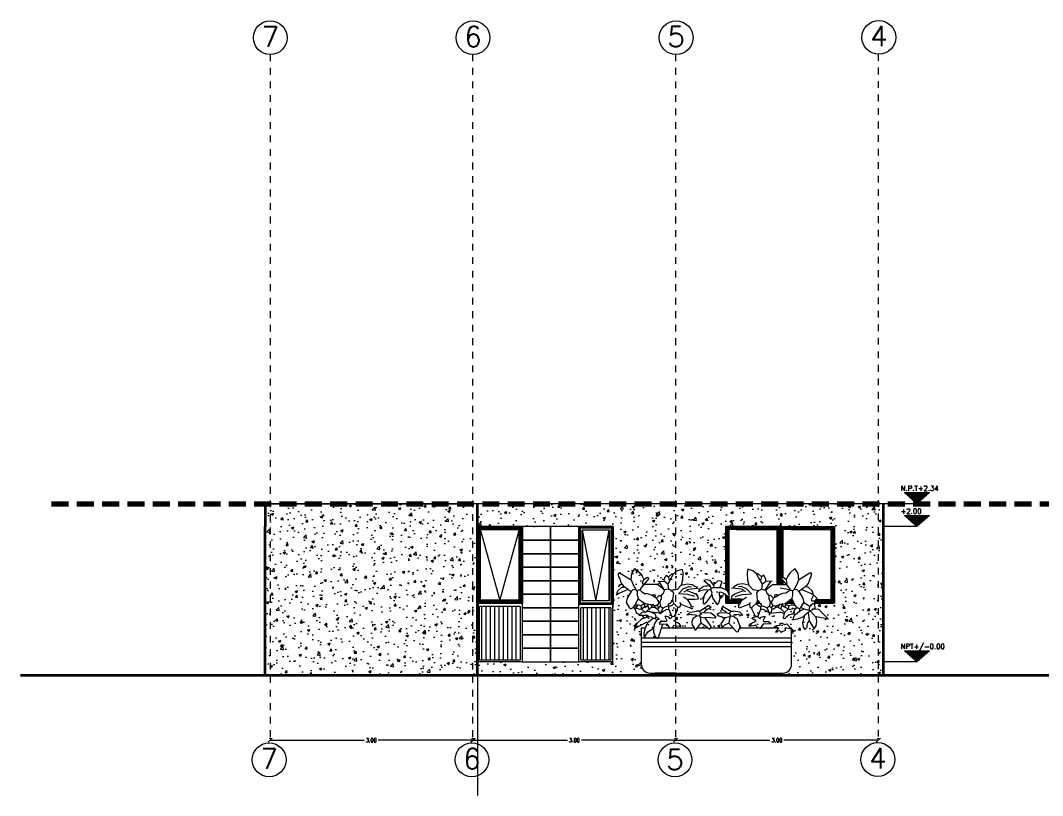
# Model space of a CAD drawing. Header units: inches. Extents: x 15 to 6535, y 214 to 4594.
# Drawn here: x 205.27 to 220.39, y 247.55 to 259.02 of the extents above; entities that cross this region are included whole.
import ezdxf

# ---------------------------------------------------------------- set-up
doc = ezdxf.new("R2010")
doc.units = ezdxf.units.IN
doc.header["$MEASUREMENT"] = 0
doc.linetypes.add('CENTER', pattern=[2, 1.25, -0.25, 0.25, -0.25])
doc.linetypes.add('HIDDEN', pattern=[0.375, 0.25, -0.125])
for name, color, linetype, lineweight in [('$1$A-FLOR-FTPT', 6, 'Continuous', 70), ('A-ANNO-DIMS', 3, 'Continuous', 18), ('A-ANNO-SYMB', 3, 'Continuous', 18), ('A-ANNO-TEXT', 3, 'Continuous', 18), ('A-ELEV-MBE1', 7, 'Continuous', 13), ('A-ELEV-MBE2', 4, 'Continuous', 18), ('A-ELEV-PATT', 8, 'Continuous', 13), ('A-SECT-MCUT', 7, 'Continuous', 35), ('linee di sezione', 3, 'Continuous', 13), ('PROIEZIONI', 145, 'Continuous', 13), ('VEGETAZIONE', 94, 'Continuous', 13)]:
    doc.layers.add(name, color=color, linetype=linetype, lineweight=lineweight)
doc.layers.add('Layer1', color=7, linetype='Continuous')
doc.layers.add('linee sezioni frecce', color=5, linetype='Continuous')
doc.styles.add('E-ROMANS', font='romans.shx', dxfattribs={"width": 0.8})
doc.dimstyles.new('E-0050_TICK_12', dxfattribs={"dimscale": 0.001, "dimtxt": 60, "dimasz": 60, "dimexe": 30, "dimexo": 20, "dimgap": 30, "dimtad": 0, "dimzin": 0, "dimdsep": 46, "dimtxsty": 'E-ROMANS', "dimblk": 'OBLIQUE', "dimcen": 30, "dimclrd": 256, "dimclre": 256, "dimclrt": 256, "dimadec": 0, "dimazin": 0, "dimtfac": 1, "dimtmove": 1, "dimatfit": 3, "dimldrblk": 'OPEN90', "dimfxl": 1, "dimtfill": 1, "dimtolj": 1, "dimtzin": 0, "dimlwd": -1, "dimarcsym": 0})

# ---------------------------------------------------------------- blocks, each defined once
blk = doc.blocks.new('_Oblique')
at = {"color": 0, "linetype": 'ByBlock', "lineweight": -2}
blk.add_line((-0.5, -0.5), (0.5, 0.5), dxfattribs=at)
blk = doc.blocks.new('*D14')
at = {"layer": 'A-ANNO-DIMS', "lineweight": -2, "transparency": 16777216}
for p, q in [((208.963, 248.388), (208.963, 248.398)), ((211.958, 248.388), (211.958, 248.398))]:
    blk.add_line(p, q, dxfattribs=at)
at = {"layer": 'A-ANNO-DIMS', "transparency": 16777216}
for p, q in [((208.963, 248.368), (210.358, 248.368)), ((211.958, 248.368), (210.564, 248.368))]:
    blk.add_line(p, q, dxfattribs=at)
at = {"layer": 'A-ANNO-DIMS', "transparency": 16777216, "xscale": 0.06, "yscale": 0.06, "zscale": 0.06, "rotation": 180}
blk.add_blockref('_Oblique', (208.963, 248.368), dxfattribs=at)
at = {"layer": 'A-ANNO-DIMS', "transparency": 16777216, "xscale": 0.06, "yscale": 0.06, "zscale": 0.06}
blk.add_blockref('_Oblique', (211.958, 248.368), dxfattribs=at)
at = {"layer": 'A-ANNO-DIMS', "transparency": 16777216, "insert": (210.461, 248.368), "char_height": 0.06, "attachment_point": 5, "style": 'E-ROMANS', "bg_fill": 3, "box_fill_scale": 1.25, "bg_fill_color": 256, "bg_fill_true_color": 13158600, "bg_fill_transparency": 0}
blk.add_mtext('\\A1;3.00', dxfattribs=at)
blk = doc.blocks.new('_Open90')
at = {"color": 0, "linetype": 'ByBlock', "lineweight": -2}
for p, q in [((0, 0), (-1, 0)), ((-0.5, 0.5), (0, 0)), ((0, 0), (-0.5, -0.5))]:
    blk.add_line(p, q, dxfattribs=at)
blk = doc.blocks.new('*D15')
at = {"layer": 'A-ANNO-DIMS', "lineweight": -2, "transparency": 16777216}
for p, q in [((214.963, 248.388), (214.963, 248.398)), ((217.963, 248.388), (217.963, 248.398))]:
    blk.add_line(p, q, dxfattribs=at)
at = {"layer": 'A-ANNO-DIMS', "transparency": 16777216}
for p, q in [((214.963, 248.368), (216.36, 248.368)), ((217.963, 248.368), (216.566, 248.368))]:
    blk.add_line(p, q, dxfattribs=at)
at = {"layer": 'A-ANNO-DIMS', "transparency": 16777216, "xscale": 0.06, "yscale": 0.06, "zscale": 0.06, "rotation": 180}
blk.add_blockref('_Oblique', (214.963, 248.368), dxfattribs=at)
at = {"layer": 'A-ANNO-DIMS', "transparency": 16777216, "xscale": 0.06, "yscale": 0.06, "zscale": 0.06}
blk.add_blockref('_Oblique', (217.963, 248.368), dxfattribs=at)
at = {"layer": 'A-ANNO-DIMS', "transparency": 16777216, "insert": (216.463, 248.368), "char_height": 0.06, "attachment_point": 5, "style": 'E-ROMANS', "bg_fill": 3, "box_fill_scale": 1.25, "bg_fill_color": 256, "bg_fill_true_color": 13158600, "bg_fill_transparency": 0}
blk.add_mtext('\\A1;3.00', dxfattribs=at)
blk = doc.blocks.new('*D16')
at = {"layer": 'A-ANNO-DIMS', "lineweight": -2, "transparency": 16777216}
for p, q in [((211.968, 248.388), (211.968, 248.398)), ((214.963, 248.388), (214.963, 248.398))]:
    blk.add_line(p, q, dxfattribs=at)
at = {"layer": 'A-ANNO-DIMS', "transparency": 16777216}
for p, q in [((211.968, 248.368), (213.363, 248.368)), ((214.963, 248.368), (213.569, 248.368))]:
    blk.add_line(p, q, dxfattribs=at)
at = {"layer": 'A-ANNO-DIMS', "transparency": 16777216, "xscale": 0.06, "yscale": 0.06, "zscale": 0.06, "rotation": 180}
blk.add_blockref('_Oblique', (211.968, 248.368), dxfattribs=at)
at = {"layer": 'A-ANNO-DIMS', "transparency": 16777216, "xscale": 0.06, "yscale": 0.06, "zscale": 0.06}
blk.add_blockref('_Oblique', (214.963, 248.368), dxfattribs=at)
at = {"layer": 'A-ANNO-DIMS', "transparency": 16777216, "insert": (213.466, 248.368), "char_height": 0.06, "attachment_point": 5, "style": 'E-ROMANS', "bg_fill": 3, "box_fill_scale": 1.25, "bg_fill_color": 256, "bg_fill_true_color": 13158600, "bg_fill_transparency": 0}
blk.add_mtext('\\A1;3.00', dxfattribs=at)

msp = doc.modelspace()

# ---------------------------------------------------------------- hatches: boundary and pattern name
at = {"layer": 'A-ELEV-PATT'}
h = msp.add_hatch(dxfattribs=at)
h.set_pattern_fill('ANSI31', color=256, scale=0.005, angle=585, style=0)
h.set_pattern_definition([(270, (423.017699, 120.203218), (0.015875, -5e-17), [])])
h.paths.add_polyline_path([(218.35, 252.031), (218.534, 251.868), (218.718, 252.031)])
h = msp.add_hatch(dxfattribs=at)
h.set_pattern_fill('AR-CONC', color=256, scale=0.002, angle=180, style=0)
h.set_pattern_definition([(50, (193.6187, 186.07087), (0.3643693, -0.0318782), [0.0381, -0.4191]), (355, (193.6187, 186.07087), (-0.0704857, 0.3821133), [0.03048, -0.33528]), (100.451, (193.64905, 186.0682), (0.293885, 0.3502334), [0.03238, -0.35618]), (46.1842, (193.6187, 186.17247), (0.542158, -0.0840847), [0.05715, -0.62865]), (96.6356, (193.66387, 186.16546), (0.4748085, 0.494851), [0.04857, -0.53427]), (351.184, (193.6187, 186.17247), (0.474809, 0.4948502), [0.04572, -0.50292]), (21, (193.6695, 186.14707), (0.3032298, -0.204531), [0.0381, -0.4191]), (326, (193.6695, 186.14707), (0.123604, 0.368376), [0.03048, -0.33528]), (71.4514, (193.69475, 186.13002), (0.426833, 0.1638457), [0.03238, -0.35618]), (37.5, (193.61869, 186.07087), (0.0061772, 0.16911008), [0, -0.331216, 0, -0.34036, 0, -0.33655]), (7.5, (193.61869, 186.07087), (0.13363933, 0.20036115), [0, -0.194056, 0, -0.323596, 0, -0.12827]), (327.5, (193.5054, 186.07087), (0.2711812, -0.0114575), [0, -0.127, 0, -0.39624, 0, -0.52578]), (317.5, (193.4546, 186.07087), (0.2962584, 0.050853), [0, -0.1651, 0, -0.263144, 0, -0.37338])])
h.paths.add_polyline_path([(208.893, 249.328), (212.033, 249.328), (212.033, 251.528), (211.985, 251.528), (211.893, 251.528), (211.893, 249.528), (211.893, 251.868), (208.893, 251.868)])
h = msp.add_hatch(dxfattribs=at)
h.set_pattern_fill('AR-CONC', color=256, scale=0.002, angle=360, style=0)
h.set_pattern_definition([(50, (192.7511, 197.59133), (0.3643693, -0.0318782), [0.0381, -0.4191]), (355, (192.7511, 197.59133), (-0.0704857, 0.3821133), [0.03048, -0.33528]), (100.451, (192.78147, 197.58867), (0.293885, 0.3502334), [0.03238, -0.35618]), (46.1842, (192.7511, 197.69293), (0.542158, -0.0840847), [0.05715, -0.62865]), (96.6356, (192.7963, 197.6859), (0.4748085, 0.494851), [0.04857, -0.53427]), (351.184, (192.7511, 197.6929), (0.474809, 0.49485), [0.04572, -0.50292]), (21, (192.8019, 197.66753), (0.3032298, -0.204531), [0.0381, -0.4191]), (326, (192.8019, 197.66753), (0.123604, 0.368376), [0.03048, -0.33528]), (71.4514, (192.82717, 197.65048), (0.426833, 0.1638457), [0.03238, -0.35618]), (37.5, (192.7511, 197.59133), (0.0061772, 0.16911008), [0, -0.331216, 0, -0.34036, 0, -0.33655]), (7.5, (192.7511, 197.59133), (0.1336393, 0.20036115), [0, -0.194056, 0, -0.323596, 0, -0.12827]), (327.5, (192.63782, 197.59133), (0.2711812, -0.0114575), [0, -0.127, 0, -0.39624, 0, -0.52578]), (317.5, (192.58702, 197.59133), (0.2962584, 0.050853), [0, -0.1651, 0, -0.263144, 0, -0.37338])])
edge = h.paths.add_edge_path()
edge.add_line((214.455, 249.492), (214.455, 249.753))
edge.add_line((214.455, 249.753), (214.963, 249.753))
edge.add_line((214.963, 249.753), (214.963, 249.361))
edge.add_line((214.963, 249.361), (214.586, 249.361))
edge.add_arc((214.586, 249.492), 0.132, 180, 270, ccw=False)
edge = h.paths.add_edge_path()
edge.add_line((216.549, 249.361), (214.963, 249.361))
edge.add_line((214.963, 249.361), (214.963, 249.753))
edge.add_line((214.963, 249.753), (216.68, 249.753))
edge.add_line((216.68, 249.753), (216.68, 249.492))
edge.add_arc((216.549, 249.492), 0.132, 270, 360, ccw=False)
h.paths.add_polyline_path([(214.963, 249.753), (214.963, 249.819), (216.68, 249.819), (216.68, 249.753)])
h.paths.add_polyline_path([(216.68, 249.884), (216.68, 249.819), (214.963, 249.819), (214.963, 249.884)])
h.paths.add_polyline_path([(214.754, 250.026), (214.963, 250.026), (214.963, 249.884), (214.709, 249.884)])
h.paths.add_polyline_path([(216.68, 250.007), (216.68, 249.884), (214.963, 249.884), (214.963, 250.026), (215.239, 250.026), (215.248, 249.997), (215.266, 250.004), (215.283, 250.026), (215.445, 250.026), (215.467, 250.004), (215.475, 250.026), (215.818, 250.026), (215.865, 249.971), (215.884, 249.965), (215.896, 250.002), (215.916, 250.026), (216.487, 250.026), (216.446, 249.979), (216.458, 249.961), (216.473, 249.981), (216.498, 249.985), (216.519, 249.979), (216.531, 249.961), (216.543, 249.979), (216.586, 249.985), (216.586, 249.991), (216.58, 250.026), (216.598, 250.026), (216.608, 250.024), (216.653, 250.018)])
h.paths.add_polyline_path([(214.455, 249.753), (214.455, 249.819), (214.963, 249.819), (214.963, 249.753)])
h.paths.add_polyline_path([(214.963, 249.884), (214.963, 249.819), (214.455, 249.819), (214.455, 249.884), (214.496, 249.884), (214.497, 249.881), (214.499, 249.884), (214.69, 249.884), (214.706, 249.873), (214.709, 249.884)])
h.paths.add_polyline_path([(214.263, 250.599), (214.263, 250.605), (214.203, 250.642), (214.16, 250.696), (214.142, 250.757), (214.125, 250.787), (214.119, 250.822), (214.118, 250.842), (214.142, 250.842), (214.294, 250.745), (214.306, 250.739), (214.337, 250.667), (214.373, 250.599), (214.331, 250.591), (214.306, 250.569)])
h.paths.add_polyline_path([(214.233, 250.405), (214.245, 250.472), (214.306, 250.569), (214.331, 250.591), (214.373, 250.599), (214.397, 250.575), (214.397, 250.514), (214.409, 250.472), (214.409, 250.459), (214.391, 250.417), (214.379, 250.399), (214.367, 250.368), (214.336, 250.332), (214.294, 250.314), (214.276, 250.332)])
h.paths.add_polyline_path([(214.61, 250.514), (214.543, 250.538), (214.499, 250.544), (214.457, 250.568), (214.44, 250.587), (214.446, 250.593), (214.44, 250.605), (214.488, 250.672), (214.697, 250.672), (214.792, 250.593), (214.792, 250.587), (214.786, 250.551), (214.78, 250.544), (214.75, 250.508), (214.719, 250.508), (214.683, 250.472), (214.658, 250.49), (214.665, 250.514), (214.64, 250.526)])
h.paths.add_polyline_path([(214.999, 250.332), (214.963, 250.367), (214.963, 250.594), (214.987, 250.599), (215.047, 250.66), (215.133, 250.684), (215.207, 250.673), (215.266, 250.638), (215.284, 250.617), (215.157, 250.605), (215.139, 250.599), (215.126, 250.581), (215.175, 250.563), (215.254, 250.532), (215.291, 250.502), (215.303, 250.459), (215.248, 250.453), (215.151, 250.453), (215.145, 250.447), (215.199, 250.356), (215.187, 250.32), (215.041, 250.38), (215.023, 250.332)])
h.paths.add_polyline_path([(214.926, 250.034), (214.877, 250.028), (214.829, 250.089), (214.725, 250.083), (214.719, 250.095), (214.756, 250.125), (214.829, 250.125), (214.835, 250.137), (214.804, 250.198), (214.833, 250.201), (214.861, 250.189), (214.883, 250.162), (214.914, 250.192), (214.944, 250.198), (214.963, 250.19), (214.963, 250.147), (214.938, 250.137), (214.962, 250.119), (214.963, 250.119), (214.963, 250.064), (214.944, 250.07), (214.926, 250.052)])
h.paths.add_polyline_path([(214.632, 250.17), (214.614, 250.188), (214.565, 250.194), (214.541, 250.219), (214.419, 250.219), (214.466, 250.259), (214.512, 250.265), (214.519, 250.259), (214.527, 250.267), (214.572, 250.273), (214.665, 250.234), (214.675, 250.188), (214.663, 250.17)])
h.paths.add_polyline_path([(214.604, 250.265), (214.593, 250.264), (214.572, 250.273), (214.527, 250.267), (214.573, 250.314), (214.616, 250.338), (214.646, 250.338), (214.683, 250.314), (214.701, 250.307), (214.725, 250.247)])
h.paths.add_polyline_path([(214.555, 250.356), (214.573, 250.314), (214.519, 250.259), (214.464, 250.307), (214.464, 250.314), (214.513, 250.344), (214.519, 250.338), (214.555, 250.362)])
h.paths.add_polyline_path([(216.516, 250.263), (216.489, 250.265), (216.367, 250.247), (216.391, 250.307), (216.41, 250.314), (216.446, 250.338), (216.476, 250.338), (216.519, 250.314), (216.574, 250.259), (216.568, 250.242)])
h.paths.add_polyline_path([(216.525, 250.38), (216.501, 250.374), (216.44, 250.356), (216.403, 250.362), (216.385, 250.38), (216.379, 250.417), (216.397, 250.441), (216.41, 250.472), (216.434, 250.49), (216.446, 250.49), (216.482, 250.514), (216.549, 250.538), (216.594, 250.544), (216.636, 250.568), (216.653, 250.587), (216.683, 250.587), (216.695, 250.575), (216.695, 250.514), (216.683, 250.472), (216.683, 250.459), (216.586, 250.393), (216.549, 250.38)])
h.paths.add_polyline_path([(216.537, 250.356), (216.519, 250.314), (216.476, 250.338), (216.501, 250.374), (216.525, 250.38), (216.537, 250.362)])
h.paths.add_polyline_path([(215.905, 250.32), (215.893, 250.356), (215.948, 250.447), (215.942, 250.453), (215.844, 250.453), (215.79, 250.459), (215.802, 250.502), (215.838, 250.532), (215.917, 250.563), (215.966, 250.581), (215.954, 250.599), (215.935, 250.605), (215.808, 250.617), (215.826, 250.638), (215.885, 250.673), (215.96, 250.684), (216.045, 250.66), (216.106, 250.599), (216.191, 250.581), (216.16, 250.544), (216.172, 250.447), (216.172, 250.429), (216.154, 250.393), (216.093, 250.332), (216.069, 250.332), (216.051, 250.38)])
h.paths.add_polyline_path([(215.765, 250.192), (215.753, 250.101), (215.688, 250.071), (215.658, 250.04), (215.64, 250.089), (215.698, 250.18)])
h.paths.add_polyline_path([(215.436, 250.034), (215.339, 250.101), (215.327, 250.192), (215.394, 250.18), (215.485, 250.052), (215.467, 250.004)])
h.paths.add_polyline_path([(215.315, 250.21), (215.327, 250.192), (215.339, 250.101), (215.266, 250.004), (215.248, 249.997), (215.236, 250.034), (215.207, 250.068), (215.205, 250.12), (215.218, 250.162), (215.272, 250.204)])
h.paths.add_polyline_path([(215.315, 250.277), (215.315, 250.271), (215.333, 250.241), (215.315, 250.21), (215.272, 250.204), (215.26, 250.222), (215.199, 250.228), (215.132, 250.217), (215.177, 250.261), (215.272, 250.277)])
h.paths.add_polyline_path([(215.373, 250.395), (215.372, 250.448), (215.389, 250.518), (215.44, 250.59), (215.482, 250.596), (215.501, 250.553), (215.495, 250.535), (215.501, 250.523), (215.409, 250.401), (215.385, 250.383)])
h.paths.add_polyline_path([(217.048, 250.192), (217.042, 250.186), (216.956, 250.283), (217.023, 250.314), (217.078, 250.307), (217.225, 250.161)])
h.paths.add_polyline_path([(216.944, 250.283), (216.956, 250.283), (217.042, 250.186), (217.055, 250.128), (217.042, 250.06), (217.014, 250.018), (216.944, 250.125), (216.938, 250.137), (216.926, 250.259)])
h.paths.add_polyline_path([(216.837, 250.19), (216.774, 250.165), (216.707, 250.156), (216.701, 250.174), (216.713, 250.198), (216.726, 250.228), (216.738, 250.228), (216.811, 250.289), (216.823, 250.289), (216.865, 250.307), (216.938, 250.289), (216.944, 250.283), (216.926, 250.259), (216.865, 250.21)])
h.paths.add_polyline_path([(216.756, 250.332), (216.726, 250.368), (216.714, 250.398), (216.714, 250.398), (216.701, 250.417), (216.683, 250.459), (216.683, 250.472), (216.695, 250.514), (216.695, 250.575), (216.719, 250.599), (216.761, 250.591), (216.786, 250.569), (216.847, 250.472), (216.859, 250.405), (216.817, 250.332), (216.798, 250.314)])
h.paths.add_polyline_path([(216.701, 250.417), (216.683, 250.459), (216.594, 250.398), (216.714, 250.398)])
h.paths.add_polyline_path([(216.695, 250.575), (216.719, 250.599), (216.761, 250.591), (216.786, 250.569), (216.847, 250.472), (216.859, 250.405), (216.855, 250.398), (217.309, 250.398), (217.309, 251.528), (215.709, 251.528), (215.709, 250.398), (215.918, 250.398), (215.948, 250.447), (215.942, 250.453), (215.844, 250.453), (215.79, 250.459), (215.802, 250.502), (215.838, 250.532), (215.917, 250.563), (215.966, 250.581), (215.954, 250.599), (215.935, 250.605), (215.808, 250.617), (215.826, 250.638), (215.885, 250.673), (215.96, 250.684), (216.045, 250.66), (216.106, 250.599), (216.191, 250.581), (216.16, 250.544), (216.172, 250.447), (216.172, 250.429), (216.157, 250.398), (216.382, 250.398), (216.379, 250.417), (216.397, 250.441), (216.41, 250.472), (216.434, 250.49), (216.446, 250.49), (216.482, 250.514), (216.549, 250.538), (216.594, 250.544), (216.636, 250.568), (216.653, 250.587), (216.683, 250.587)])
h.paths.add_polyline_path([(215.318, 250.602), (215.373, 250.644), (215.464, 250.651), (215.489, 250.614), (215.482, 250.596), (215.44, 250.59), (215.395, 250.591), (215.318, 250.572)])
h.paths.add_polyline_path([(214.792, 250.587), (214.792, 250.593), (214.859, 250.605), (214.902, 250.581), (214.932, 250.544), (214.92, 250.447), (214.902, 250.429), (214.902, 250.423), (214.877, 250.393), (214.865, 250.386), (214.853, 250.356), (214.81, 250.344), (214.774, 250.32), (214.774, 250.326), (214.737, 250.35), (214.731, 250.417), (214.75, 250.462), (214.75, 250.508), (214.78, 250.544), (214.786, 250.551)])
h.paths.add_polyline_path([(214.108, 250.579), (214.161, 250.626), (214.203, 250.642), (214.263, 250.605), (214.263, 250.599), (214.124, 250.538), (214.087, 250.514)])
h.paths.add_polyline_path([(214.496, 249.884), (214.455, 249.884), (214.455, 250.026), (214.51, 250.026), (214.506, 250.016), (214.492, 249.946)])
h.paths.add_polyline_path([(212.033, 251.528), (214.033, 251.528), (214.033, 249.528), (212.033, 249.528), (212.033, 249.328), (218.034, 249.328), (218.034, 251.868), (217.071, 251.868), (212.033, 251.868)])
h = msp.add_hatch(dxfattribs=at)
h.set_pattern_fill('ANSI31', color=256, scale=0.005, angle=585, style=0)
h.set_pattern_definition([(270, (423.017699, 119.863218), (0.015875, -5e-17), [])])
h.paths.add_polyline_path([(218.35, 251.691), (218.534, 251.528), (218.718, 251.691)])
h = msp.add_hatch(dxfattribs=at)
h.set_pattern_fill('ANSI31', color=256, scale=0.02, angle=405, style=0)
h.set_pattern_definition([(90, (192.413977, 192.627156), (-0.0635, 4e-17), [])])
h.paths.add_polyline_path([(212.064, 249.558), (212.663, 249.558), (212.663, 249.76), (212.663, 250.348), (212.504, 250.348), (212.064, 250.348)])
h = msp.add_hatch(dxfattribs=at)
h.set_pattern_fill('ANSI31', color=256, scale=0.02, angle=405, style=0)
h.set_pattern_definition([(90, (193.913685, 192.60712), (-0.0635, 4e-17), [])])
h.paths.add_polyline_path([(213.563, 249.558), (214.003, 249.558), (214.003, 249.74), (214.003, 250.298), (214.004, 250.328), (213.563, 250.328)])
h = msp.add_hatch(dxfattribs=at)
h.set_pattern_fill('ANSI31', color=256, scale=0.005, angle=585, style=0)
h.set_pattern_definition([(270, (423.017699, 117.863218), (0.015875, -5e-17), [])])
h.paths.add_polyline_path([(218.35, 249.691), (218.534, 249.528), (218.718, 249.691)])

# ---------------------------------------------------------------- linework, layer by layer
at = {"layer": '$1$A-FLOR-FTPT', "linetype": 'HIDDEN'}
msp.add_line((205.73, 251.868), (224.187, 251.868), dxfattribs=at)
at = {"layer": 'A-ANNO-SYMB', "linetype": 'CENTER', "ltscale": 0.04}
for p, q in [((208.963, 258.515), (208.963, 248.328)), ((211.958, 258.515), (211.958, 248.328)), ((214.963, 258.515), (214.963, 248.328)), ((217.963, 258.521), (217.963, 248.328))]:
    msp.add_line(p, q, dxfattribs=at)
at = {"layer": 'A-ANNO-SYMB', "ltscale": 0.8}
for p, q in [((218.534, 251.868), (218.034, 251.868)), ((218.534, 251.528), (218.034, 251.528)), ((218.534, 249.528), (218.034, 249.528))]:
    msp.add_line(p, q, dxfattribs=at)
at = {"layer": 'A-ANNO-SYMB'}
for points in [[(218.534, 251.868), (218.35, 252.031), (218.718, 252.031)], [(218.534, 251.528), (218.35, 251.691), (218.718, 251.691)], [(218.534, 249.528), (218.35, 249.691), (218.718, 249.691)]]:
    msp.add_lwpolyline(points, close=True, dxfattribs=at)
for centre in [(208.966, 258.763), (211.966, 258.763), (214.971, 258.763), (217.971, 258.768), (208.95, 248.078), (211.95, 248.078), (214.955, 248.078), (217.955, 248.083)]:
    msp.add_circle(centre, 0.25, dxfattribs=at)
at = {"layer": 'A-ELEV-MBE1'}
for p, q in [((208.893, 251.868), (211.883, 251.868)), ((212.033, 251.868), (208.893, 251.868)), ((213.493, 251.528), (212.847, 251.528)), ((213.533, 249.528), (213.533, 251.528)), ((213.533, 251.528), (214.033, 251.528)), ((214.033, 249.528), (214.033, 251.528)), ((214.033, 251.528), (214.033, 250.328)), ((216.509, 251.528, 0), (217.309, 251.529, 0)), ((216.53, 251.512, 0), (217.292, 251.512, 0)), ((212.064, 249.558), (212.064, 250.348)), ((212.663, 250.348), (212.064, 250.348)), ((212.663, 250.348), (212.663, 249.558)), ((214.033, 250.378), (213.533, 250.378)), ((213.679, 250.398), (213.553, 250.398)), ((213.563, 249.558), (213.563, 250.328)), ((214.003, 250.328), (213.563, 250.328)), ((214.003, 250.328), (214.003, 249.558)), ((212.693, 249.528), (212.034, 249.528)), ((212.064, 249.558), (212.663, 249.558)), ((214.032, 249.528), (213.533, 249.528)), ((213.563, 249.558), (214.003, 249.558))]:
    msp.add_line(p, q, dxfattribs=at)
at = {"layer": 'A-ELEV-MBE1', "color": 4}
for p, q in [((213.983, 251.478), (213.583, 251.478)), ((215.75, 251.489), (215.862, 251.489)), ((216.55, 251.489, 0), (216.662, 251.489, 0)), ((213.983, 250.428), (213.583, 250.428))]:
    msp.add_line(p, q, dxfattribs=at)
at = {"layer": 'A-ELEV-MBE1'}
for points in [[(218.034, 251.868), (211.883, 251.868)], [(214.033, 251.528), (213.533, 251.528), (213.533, 250.378)], [(214.013, 251.508), (213.553, 251.508), (213.553, 250.398)]]:
    msp.add_lwpolyline(points, dxfattribs=at)
for points in [[(213.114, 251.528), (212.693, 251.528), (212.693, 251.328), (213.114, 251.328)], [(213.533, 251.528), (213.114, 251.528), (213.114, 251.328), (213.533, 251.328)], [(213.114, 251.328), (212.693, 251.328), (212.693, 251.128), (213.114, 251.128)], [(213.533, 251.328), (213.114, 251.328), (213.114, 251.128), (213.533, 251.128)], [(213.114, 251.128), (212.693, 251.128), (212.693, 250.928), (213.114, 250.928)], [(213.533, 251.128), (213.114, 251.128), (213.114, 250.928), (213.533, 250.928)], [(213.114, 250.928), (212.693, 250.928), (212.693, 250.728), (213.114, 250.728)], [(213.533, 250.928), (213.114, 250.928), (213.114, 250.728), (213.533, 250.728)], [(213.114, 250.728), (212.693, 250.728), (212.693, 250.528), (213.114, 250.528)], [(213.533, 250.728), (213.114, 250.728), (213.114, 250.528), (213.533, 250.528)], [(213.114, 250.528), (212.693, 250.528), (212.693, 250.328), (213.114, 250.328)], [(213.533, 250.528), (213.114, 250.528), (213.114, 250.328), (213.533, 250.328)], [(213.114, 250.328), (212.693, 250.328), (212.693, 250.128), (213.114, 250.128)], [(213.533, 250.328), (213.114, 250.328), (213.114, 250.128), (213.533, 250.128)], [(213.114, 250.128), (212.693, 250.128), (212.693, 249.928), (213.114, 249.928)], [(213.533, 250.128), (213.114, 250.128), (213.114, 249.928), (213.533, 249.928)], [(213.114, 249.928), (212.693, 249.928), (212.693, 249.728), (213.114, 249.728)], [(213.533, 249.928), (213.114, 249.928), (213.114, 249.728), (213.533, 249.728)], [(213.114, 249.728), (212.693, 249.728), (212.693, 249.528), (213.114, 249.528)], [(213.533, 249.728), (213.114, 249.728), (213.114, 249.528), (213.533, 249.528)]]:
    msp.add_lwpolyline(points, close=True, dxfattribs=at)
at = {"layer": 'A-ELEV-MBE2', "ltscale": 0.8}
for p, q in [((212.074, 251.489), (212.363, 250.437)), ((212.363, 250.437), (212.653, 251.489)), ((213.583, 251.478), (213.783, 250.428)), ((213.783, 250.428), (213.983, 251.478))]:
    msp.add_line(p, q, dxfattribs=at)
at = {"layer": 'A-SECT-MCUT'}
for p, q in [((208.893, 251.868), (208.893, 251.528)), ((212.033, 249.328), (212.033, 251.868)), ((218.034, 251.868), (218.034, 249.328)), ((208.893, 249.328), (208.893, 251.528)), ((212.033, 251.528), (212.033, 249.528)), ((218.034, 251.528), (218.034, 249.328)), ((231.945, 249.328), (205.27, 249.328))]:
    msp.add_line(p, q, dxfattribs=at)
at = {"layer": 'Layer1', "color": 7}
for p, q in [((212.033, 251.528), (212.693, 251.528, 0)), ((212.055, 250.414), (212.055, 251.512)), ((212.055, 251.512), (212.672, 251.512)), ((212.672, 250.414), (212.672, 251.512)), ((215.709, 251.528), (216.509, 251.528, 0)), ((215.73, 251.512), (216.492, 251.512, 0)), ((215.73, 250.574), (215.73, 251.512)), ((216.492, 250.672, 0), (216.492, 251.512, 0)), ((216.509, 251.528, 0), (216.509, 250.672, 0)), ((216.53, 250.769, 0), (216.53, 251.512, 0)), ((217.292, 250.415, 0), (217.292, 251.512, 0)), ((217.309, 251.529, 0), (217.309, 250.398, 0)), ((216.53, 250.672, 0), (216.53, 250.756, 0)), ((215.73, 250.414), (215.73, 250.499)), ((212.693, 250.398, 0), (212.034, 250.398)), ((212.672, 250.414), (212.055, 250.414)), ((215.918, 250.398, 0), (215.709, 250.398)), ((215.928, 250.414, 0), (215.73, 250.414)), ((216.211, 250.398, 0), (216.157, 250.398, 0)), ((216.197, 250.414, 0), (216.165, 250.414, 0)), ((216.714, 250.398, 0), (216.594, 250.398, 0)), ((216.703, 250.415, 0), (216.618, 250.415, 0)), ((217.309, 250.398, 0), (217.019, 250.398, 0)), ((217.292, 250.415, 0), (217.025, 250.415, 0))]:
    msp.add_line(p, q, dxfattribs=at)
at = {"layer": 'Layer1', "color": 4}
for p, q in [((212.074, 250.437), (212.074, 251.489)), ((212.074, 251.489), (212.653, 251.489)), ((212.653, 250.437), (212.653, 251.489)), ((215.75, 250.54), (215.75, 251.489)), ((215.862, 251.489), (216.469, 251.489, 0)), ((216.469, 250.672, 0), (216.469, 251.489, 0)), ((216.55, 250.777, 0), (216.55, 251.489, 0)), ((216.662, 251.489, 0), (217.269, 251.489, 0)), ((217.269, 250.438, 0), (217.269, 251.489, 0)), ((216.55, 250.672, 0), (216.55, 250.732, 0)), ((212.653, 250.437), (212.074, 250.437)), ((215.75, 250.437), (215.75, 250.494)), ((215.942, 250.437, 0), (215.75, 250.437)), ((216.469, 250.505, 0), (216.469, 250.519, 0)), ((216.692, 250.438, 0), (216.651, 250.438, 0)), ((217.269, 250.438, 0), (217.037, 250.438, 0))]:
    msp.add_line(p, q, dxfattribs=at)
at = {"layer": 'linee sezioni frecce', "color": 7, "true_color": 0xffffff}
for p, q in [((212.033, 251.528), (212.033, 250.398)), ((212.693, 251.528), (212.693, 250.398, 0)), ((213.533, 251.528), (214.033, 251.528)), ((213.533, 251.528), (213.533, 250.378)), ((214.013, 251.508), (214.013, 250.398)), ((214.033, 251.528), (214.033, 250.378)), ((214.033, 251.528), (214.033, 250.378)), ((215.709, 251.528), (215.709, 250.592)), ((216.509, 251.528, 0), (216.509, 250.672, 0)), ((214.033, 251.478), (214.033, 250.428)), ((215.709, 250.519), (215.709, 250.398)), ((213.679, 250.398), (214.013, 250.398))]:
    msp.add_line(p, q, dxfattribs=at)
at = {"layer": 'linee sezioni frecce', "color": 4}
for p, q in [((213.583, 251.478), (213.583, 250.428)), ((213.983, 251.478), (213.983, 250.428))]:
    msp.add_line(p, q, dxfattribs=at)
at = {"layer": 'PROIEZIONI', "ltscale": 0.05}
for p, q in [((215.239, 250.026), (214.754, 250.026)), ((215.445, 250.026), (215.283, 250.026)), ((215.818, 250.026), (215.475, 250.026)), ((216.487, 250.026), (215.916, 250.026)), ((216.598, 250.026), (216.58, 250.026))]:
    msp.add_line(p, q, dxfattribs=at)
at = {"layer": 'PROIEZIONI', "color": 252}
for p, q in [((214.455, 249.884), (214.496, 249.884)), ((214.499, 249.884), (214.69, 249.884)), ((214.709, 249.884), (216.68, 249.884)), ((214.455, 249.819), (216.68, 249.819)), ((214.455, 249.753), (216.68, 249.753))]:
    msp.add_line(p, q, dxfattribs=at)
at = {"layer": 'PROIEZIONI', "ltscale": 0.05}
msp.add_lwpolyline([(214.51, 250.026), (214.455, 250.026), (214.455, 249.492, 0.414214), (214.586, 249.361), (216.549, 249.361, 0.414214), (216.68, 249.492), (216.68, 250.026), (216.67, 250.026)], format="xyb", dxfattribs=at)
for points in [[(214.662, 249.328), (214.974, 249.328), (214.974, 249.361), (214.662, 249.361)], [(216.473, 249.328), (216.161, 249.328), (216.161, 249.361), (216.473, 249.361)]]:
    msp.add_lwpolyline(points, close=True, dxfattribs=at)
at = {"layer": 'VEGETAZIONE'}
for p, q in [((216.756, 250.667), (216.786, 250.739)), ((216.798, 250.745), (216.786, 250.739)), ((216.95, 250.842), (216.798, 250.745)), ((216.95, 250.757), (216.932, 250.696)), ((216.975, 250.842), (216.95, 250.842)), ((216.95, 250.757), (216.968, 250.787)), ((216.968, 250.787), (216.973, 250.822)), ((216.973, 250.822), (216.975, 250.842)), ((214.263, 250.599), (214.306, 250.569)), ((214.494, 250.672), (214.5, 250.672)), ((214.697, 250.672), (214.5, 250.672)), ((214.792, 250.593), (214.697, 250.672)), ((214.792, 250.587), (214.786, 250.551)), ((214.792, 250.587), (214.792, 250.593)), ((214.847, 250.678), (214.859, 250.605)), ((215.531, 250.626), (215.489, 250.614)), ((216.245, 250.678), (216.233, 250.605)), ((216.3, 250.593), (216.395, 250.672)), ((216.3, 250.587), (216.3, 250.593)), ((216.3, 250.587), (216.306, 250.551)), ((216.395, 250.672), (216.592, 250.672)), ((216.647, 250.593), (216.513, 250.617)), ((216.598, 250.672), (216.592, 250.672)), ((216.719, 250.599), (216.756, 250.667)), ((216.761, 250.591), (216.719, 250.599)), ((216.786, 250.569), (216.761, 250.591)), ((216.829, 250.599), (216.786, 250.569)), ((216.932, 250.696), (216.89, 250.642)), ((216.931, 250.626), (216.89, 250.642)), ((216.984, 250.579), (216.931, 250.626)), ((214.683, 250.472), (214.695, 250.441)), ((214.695, 250.441), (214.713, 250.417)), ((214.75, 250.462), (214.731, 250.417)), ((214.78, 250.544), (214.75, 250.508)), ((214.75, 250.508), (214.75, 250.462)), ((214.786, 250.551), (214.78, 250.544)), ((215.145, 250.447), (215.078, 250.484)), ((215.948, 250.447), (216.014, 250.484)), ((216.306, 250.551), (216.312, 250.544)), ((216.312, 250.544), (216.343, 250.508)), ((216.343, 250.508), (216.343, 250.462)), ((216.343, 250.462), (216.361, 250.417)), ((216.397, 250.441), (216.379, 250.417)), ((216.41, 250.472), (216.397, 250.441)), ((216.786, 250.569), (216.847, 250.472)), ((216.847, 250.472), (216.859, 250.405)), ((217.005, 250.514), (216.984, 250.579)), ((214.5, 250.386), (214.452, 250.356)), ((214.713, 250.417), (214.731, 250.417)), ((214.731, 250.417), (214.737, 250.35)), ((214.774, 250.32), (214.737, 250.241)), ((216.318, 250.32), (216.355, 250.241)), ((216.361, 250.417), (216.355, 250.35)), ((216.379, 250.417), (216.361, 250.417)), ((216.592, 250.386), (216.64, 250.356)), ((216.726, 250.307), (216.701, 250.241)), ((214.529, 250.219), (214.536, 250.185)), ((214.714, 250.162), (214.674, 250.19)), ((215.132, 250.217), (215.177, 250.261)), ((215.199, 250.228), (215.132, 250.217)), ((215.177, 250.261), (215.272, 250.277)), ((215.199, 250.228), (215.26, 250.222)), ((215.26, 250.222), (215.272, 250.204)), ((215.315, 250.277), (215.272, 250.277)), ((215.315, 250.21), (215.272, 250.204)), ((215.315, 250.277), (215.315, 250.271)), ((215.315, 250.271), (215.333, 250.241)), ((215.333, 250.241), (215.315, 250.21)), ((215.315, 250.21), (215.327, 250.192)), ((215.327, 250.192), (215.394, 250.18)), ((215.327, 250.192), (215.339, 250.101)), ((215.382, 250.259), (215.333, 250.241)), ((215.765, 250.192), (215.698, 250.18)), ((215.765, 250.192), (215.753, 250.101)), ((215.777, 250.271), (215.759, 250.241)), ((215.759, 250.241), (215.777, 250.21)), ((215.777, 250.21), (215.765, 250.192)), ((215.777, 250.277), (215.82, 250.277)), ((215.777, 250.277), (215.777, 250.271)), ((215.777, 250.21), (215.82, 250.204)), ((215.916, 250.261), (215.82, 250.277)), ((215.832, 250.222), (215.82, 250.204)), ((215.893, 250.228), (215.832, 250.222)), ((215.893, 250.228), (215.96, 250.217)), ((215.96, 250.217), (215.916, 250.261)), ((216.926, 250.259), (216.938, 250.137)), ((216.44, 250.04), (216.452, 250.046)), ((216.689, 250.004), (216.713, 249.973))]:
    msp.add_line(p, q, dxfattribs=at)
for points in [[(214.306, 250.739), (214.314, 250.837), (214.362, 250.91), (214.437, 250.84), (214.471, 250.796), (214.494, 250.745)], [(214.877, 250.733), (214.931, 250.831), (214.984, 250.872), (215.062, 250.898), (215.071, 250.84), (215.065, 250.734), (215.047, 250.66), (214.987, 250.599), (214.902, 250.581), (214.859, 250.605), (214.792, 250.593), (214.719, 250.715)], [(216.215, 250.733), (216.161, 250.831), (216.108, 250.872), (216.03, 250.898), (216.022, 250.84), (216.027, 250.734), (216.045, 250.66), (216.106, 250.599), (216.191, 250.581), (216.233, 250.605), (216.29, 250.59), (216.373, 250.715)], [(216.786, 250.739), (216.778, 250.837), (216.73, 250.91), (216.655, 250.84), (216.622, 250.796), (216.598, 250.745)], [(214.087, 250.52), (214.087, 250.514), (214.108, 250.579), (214.161, 250.626), (214.203, 250.642), (214.16, 250.696), (214.142, 250.757), (214.125, 250.787), (214.119, 250.822), (214.118, 250.842), (214.142, 250.842), (214.294, 250.745), (214.306, 250.739), (214.337, 250.667), (214.373, 250.599), (214.331, 250.591), (214.306, 250.569), (214.245, 250.472), (214.233, 250.405), (214.276, 250.332), (214.294, 250.314), (214.336, 250.332)], [(214.701, 250.721), (214.719, 250.715), (214.792, 250.721), (214.792, 250.745), (214.823, 250.812), (214.859, 250.788), (214.908, 250.83), (214.932, 250.83)], [(214.859, 250.788), (214.865, 250.745), (214.877, 250.733), (214.847, 250.678), (214.792, 250.721)], [(215.525, 250.669), (215.507, 250.693), (215.473, 250.729), (215.423, 250.741), (215.379, 250.73), (215.464, 250.663), (215.464, 250.651), (215.373, 250.644)], [(216.391, 250.721), (216.373, 250.715), (216.3, 250.721), (216.3, 250.745), (216.27, 250.812), (216.233, 250.788), (216.185, 250.83), (216.16, 250.83)], [(216.233, 250.788), (216.227, 250.745), (216.215, 250.733), (216.245, 250.678), (216.3, 250.721)], [(214.203, 250.642), (214.263, 250.605), (214.263, 250.599), (214.124, 250.538), (214.087, 250.514)], [(214.488, 250.672), (214.44, 250.605), (214.446, 250.593), (214.44, 250.587), (214.409, 250.587), (214.397, 250.575), (214.373, 250.599)], [(214.44, 250.587), (214.457, 250.568), (214.499, 250.544), (214.543, 250.538), (214.61, 250.514)], [(215.249, 250.495), (215.145, 250.526), (215.004, 250.534), (215.077, 250.606), (215.159, 250.644), (215.197, 250.64)], [(215.047, 250.666), (215.047, 250.66), (215.133, 250.684), (215.207, 250.673), (215.266, 250.638), (215.284, 250.617)], [(215.09, 250.563), (215.126, 250.581), (215.139, 250.599), (215.157, 250.605), (215.284, 250.617), (215.303, 250.611)], [(215.464, 250.651), (215.489, 250.614), (215.482, 250.596), (215.44, 250.59), (215.395, 250.591), (215.318, 250.572), (215.318, 250.602), (215.373, 250.644)], [(215.44, 250.59), (215.389, 250.518), (215.372, 250.448), (215.373, 250.395), (215.385, 250.383)], [(215.482, 250.596), (215.501, 250.553), (215.495, 250.535), (215.501, 250.523), (215.512, 250.466), (215.58, 250.371)], [(215.58, 250.371), (215.604, 250.401), (215.623, 250.472), (215.61, 250.553), (215.622, 250.565), (215.688, 250.539), (215.744, 250.486), (215.762, 250.511), (215.738, 250.568), (215.699, 250.6), (215.628, 250.626)], [(216.002, 250.563), (215.966, 250.581), (215.954, 250.599), (215.935, 250.605), (215.808, 250.617), (215.79, 250.611)], [(216.045, 250.666), (216.045, 250.66), (215.96, 250.684), (215.885, 250.673), (215.826, 250.638), (215.808, 250.617)], [(215.843, 250.495), (215.947, 250.526), (216.088, 250.534), (216.015, 250.606), (215.934, 250.644), (215.895, 250.64)], [(216.653, 250.587), (216.636, 250.568), (216.594, 250.544), (216.549, 250.538), (216.482, 250.514)], [(216.604, 250.672), (216.653, 250.605), (216.647, 250.593), (216.653, 250.587), (216.683, 250.587), (216.695, 250.575), (216.719, 250.599)], [(216.89, 250.642), (216.829, 250.605), (216.829, 250.599), (216.969, 250.538), (216.999, 250.526)], [(214.573, 250.314), (214.519, 250.259), (214.464, 250.307), (214.464, 250.314), (214.458, 250.326), (214.452, 250.356), (214.421, 250.368), (214.367, 250.368), (214.379, 250.399), (214.391, 250.417), (214.409, 250.459), (214.507, 250.393)], [(214.397, 250.575), (214.397, 250.514), (214.409, 250.472), (214.409, 250.459)], [(214.658, 250.49), (214.646, 250.49), (214.61, 250.514), (214.64, 250.526), (214.665, 250.514), (214.658, 250.49), (214.683, 250.472), (214.719, 250.508), (214.75, 250.508)], [(214.902, 250.581), (214.932, 250.544), (214.92, 250.447), (214.92, 250.429), (214.938, 250.393), (214.908, 250.362), (214.889, 250.35), (214.865, 250.35), (214.853, 250.356), (214.865, 250.386)], [(214.92, 250.447), (214.902, 250.429), (214.902, 250.423), (214.877, 250.393), (214.865, 250.386), (214.865, 250.393)], [(215.023, 250.405), (215.041, 250.38), (215.187, 250.32), (215.199, 250.356), (215.145, 250.447), (215.151, 250.453), (215.248, 250.453), (215.303, 250.459), (215.291, 250.502), (215.254, 250.532), (215.175, 250.563), (215.126, 250.581)], [(215.501, 250.523), (215.409, 250.401), (215.385, 250.383), (215.379, 250.377)], [(216.069, 250.405), (216.051, 250.38), (215.905, 250.32), (215.893, 250.356), (215.948, 250.447), (215.942, 250.453), (215.844, 250.453), (215.79, 250.459), (215.802, 250.502), (215.838, 250.532), (215.917, 250.563), (215.966, 250.581)], [(216.191, 250.581), (216.16, 250.544), (216.172, 250.447), (216.172, 250.429), (216.154, 250.393), (216.185, 250.362), (216.203, 250.35), (216.227, 250.35), (216.239, 250.356), (216.227, 250.386)], [(216.172, 250.447), (216.191, 250.429), (216.191, 250.423), (216.215, 250.393), (216.227, 250.386), (216.227, 250.393)], [(216.434, 250.49), (216.446, 250.49), (216.482, 250.514), (216.452, 250.526), (216.428, 250.514), (216.434, 250.49), (216.41, 250.472), (216.373, 250.508), (216.343, 250.508)], [(216.586, 250.393), (216.683, 250.459), (216.701, 250.417), (216.713, 250.399), (216.726, 250.368), (216.671, 250.368), (216.64, 250.356), (216.634, 250.326), (216.628, 250.314), (216.628, 250.307), (216.574, 250.259)], [(216.695, 250.575), (216.695, 250.514), (216.683, 250.472), (216.683, 250.459)], [(214.513, 250.344), (214.464, 250.314), (214.434, 250.301), (214.385, 250.32), (214.367, 250.307), (214.336, 250.332), (214.367, 250.368)], [(214.431, 250.229), (214.391, 250.241), (214.367, 250.307)], [(214.543, 250.38), (214.567, 250.38), (214.592, 250.374), (214.616, 250.338), (214.646, 250.338)], [(214.616, 250.338), (214.573, 250.314), (214.555, 250.356), (214.555, 250.362), (214.567, 250.38)], [(214.713, 250.417), (214.707, 250.38), (214.689, 250.362), (214.652, 250.356), (214.592, 250.374)], [(214.689, 250.362), (214.713, 250.326), (214.701, 250.307), (214.683, 250.314), (214.646, 250.338), (214.652, 250.356)], [(214.701, 250.307), (214.725, 250.247), (214.737, 250.241), (214.787, 250.282), (214.831, 250.302), (214.865, 250.307)], [(214.713, 250.326), (214.737, 250.35), (214.774, 250.326), (214.774, 250.32), (214.81, 250.344), (214.853, 250.356)], [(215.047, 250.052), (215.041, 250.058), (215.027, 250.079), (214.999, 250.104), (214.974, 250.117), (214.962, 250.119), (214.938, 250.137), (214.966, 250.148), (214.988, 250.16), (214.999, 250.174), (214.944, 250.198), (214.914, 250.192), (214.865, 250.307), (214.865, 250.35)], [(215.041, 250.38), (215.023, 250.332), (214.999, 250.332), (214.938, 250.393)], [(214.944, 250.198), (214.967, 250.236), (214.994, 250.297), (214.999, 250.332)], [(215.321, 250.283), (215.327, 250.283), (215.449, 250.368), (215.491, 250.338), (215.394, 250.277), (215.382, 250.259), (215.485, 250.253), (215.558, 250.198), (215.546, 250.174), (215.424, 250.186), (215.394, 250.18), (215.485, 250.052), (215.467, 250.004), (215.436, 250.034), (215.339, 250.101)], [(215.771, 250.283), (215.765, 250.283), (215.658, 250.345), (215.64, 250.309), (215.698, 250.277), (215.711, 250.259)], [(216.045, 250.052), (216.051, 250.058), (216.066, 250.079), (216.094, 250.104), (216.118, 250.117), (216.13, 250.119), (216.154, 250.137), (216.126, 250.148), (216.105, 250.16), (216.093, 250.174), (216.148, 250.198), (216.179, 250.192), (216.227, 250.307), (216.227, 250.35)], [(216.051, 250.38), (216.069, 250.332), (216.093, 250.332), (216.154, 250.393)], [(216.148, 250.198), (216.125, 250.236), (216.098, 250.297), (216.093, 250.332)], [(216.391, 250.307), (216.367, 250.247), (216.355, 250.241), (216.306, 250.282), (216.261, 250.302), (216.227, 250.307)], [(216.379, 250.326), (216.355, 250.35), (216.318, 250.326), (216.318, 250.32), (216.282, 250.344), (216.239, 250.356)], [(216.379, 250.417), (216.385, 250.38), (216.403, 250.362), (216.44, 250.356), (216.501, 250.374)], [(216.403, 250.362), (216.379, 250.326), (216.391, 250.307), (216.41, 250.314), (216.446, 250.338), (216.44, 250.356)], [(216.549, 250.38), (216.525, 250.38), (216.501, 250.374), (216.476, 250.338), (216.446, 250.338)], [(216.476, 250.338), (216.519, 250.314), (216.537, 250.356), (216.537, 250.362), (216.525, 250.38)], [(216.519, 250.314), (216.574, 250.259), (216.568, 250.241), (216.555, 250.18), (216.568, 250.168), (216.586, 250.174), (216.615, 250.206), (216.64, 250.222), (216.701, 250.241), (216.726, 250.228), (216.738, 250.228), (216.811, 250.289)], [(216.58, 250.344), (216.628, 250.314), (216.659, 250.301), (216.707, 250.32), (216.726, 250.307), (216.756, 250.332), (216.726, 250.368)], [(216.938, 250.289), (216.865, 250.307), (216.817, 250.332), (216.798, 250.314), (216.756, 250.332)], [(216.865, 250.307), (216.823, 250.289), (216.811, 250.289), (216.798, 250.314)], [(216.817, 250.332), (216.859, 250.405), (216.926, 250.368), (216.95, 250.344), (216.97, 250.372), (216.996, 250.389), (217.017, 250.393), (217.029, 250.429)], [(216.944, 250.283), (216.926, 250.259), (216.865, 250.21), (216.865, 250.204), (216.865, 250.18), (216.849, 250.151), (216.842, 250.103)], [(217.023, 250.314), (216.956, 250.283), (216.944, 250.283), (216.938, 250.289), (216.95, 250.344)], [(217.017, 250.393), (217.023, 250.314), (217.078, 250.307), (217.225, 250.161), (217.048, 250.192), (217.042, 250.186), (216.956, 250.283)], [(214.418, 250.219), (214.541, 250.219), (214.565, 250.194), (214.461, 250.161), (214.394, 250.1)], [(214.512, 250.265), (214.466, 250.259), (214.419, 250.219)], [(214.505, 250.175), (214.478, 250.206), (214.458, 250.219)], [(214.632, 250.17), (214.547, 250.103), (214.506, 250.016), (214.492, 249.946), (214.497, 249.881), (214.555, 249.97), (214.635, 250.026)], [(214.718, 250.161), (214.687, 250.146), (214.663, 250.17), (214.632, 250.17), (214.614, 250.188), (214.565, 250.194)], [(214.725, 250.247), (214.604, 250.265), (214.593, 250.264)], [(214.686, 250.147), (214.645, 250.086), (214.635, 250.026), (214.639, 249.965), (214.661, 249.904), (214.706, 249.873), (214.773, 250.085)], [(214.914, 250.192), (214.883, 250.162), (214.861, 250.189), (214.833, 250.201), (214.804, 250.198), (214.835, 250.137), (214.829, 250.125), (214.756, 250.125), (214.719, 250.095), (214.725, 250.083)], [(215.272, 250.204), (215.218, 250.162), (215.205, 250.12), (215.207, 250.068), (215.236, 250.034), (215.248, 249.997), (215.266, 250.004), (215.339, 250.101)], [(215.753, 250.101), (215.688, 250.071), (215.658, 250.04), (215.64, 250.089), (215.698, 250.18), (215.668, 250.186), (215.594, 250.209), (215.584, 250.238), (215.607, 250.253), (215.711, 250.259), (215.759, 250.241)], [(215.82, 250.204), (215.875, 250.162), (215.888, 250.12), (215.924, 250.035), (215.896, 250.002), (215.884, 249.965), (215.865, 249.971), (215.753, 250.101)], [(216.179, 250.192), (216.209, 250.162), (216.231, 250.189), (216.259, 250.201), (216.288, 250.198), (216.258, 250.137), (216.264, 250.125), (216.337, 250.125), (216.373, 250.095), (216.367, 250.083)], [(216.367, 250.247), (216.489, 250.265), (216.516, 250.263), (216.568, 250.242)], [(216.726, 250.228), (216.713, 250.198), (216.701, 250.174), (216.707, 250.156), (216.701, 250.143)], [(216.713, 250.156), (216.707, 250.156), (216.774, 250.165), (216.837, 250.19), (216.865, 250.21)], [(216.842, 250.103), (216.852, 250.042), (216.877, 250.004), (216.908, 250.04), (216.91, 250.066), (216.92, 250.105), (216.938, 250.137), (216.944, 250.125), (217.014, 250.018), (217.042, 250.06), (217.055, 250.128), (217.042, 250.186)], [(214.395, 250.103), (214.354, 250.021), (214.535, 250.115), (214.547, 250.103)], [(214.725, 250.083), (214.829, 250.089), (214.877, 250.028), (214.926, 250.034), (214.926, 250.052), (214.944, 250.07), (214.977, 250.059), (215.013, 250.056), (215.041, 250.058)], [(216.367, 250.083), (216.264, 250.089), (216.215, 250.028), (216.166, 250.034), (216.166, 250.052), (216.148, 250.07), (216.115, 250.059), (216.079, 250.056), (216.051, 250.058)], [(216.531, 249.961), (216.519, 249.979), (216.498, 249.985), (216.473, 249.981), (216.458, 249.961), (216.446, 249.979), (216.489, 250.028), (216.452, 250.046), (216.464, 250.064), (216.513, 250.07), (216.513, 250.101), (216.543, 250.101), (216.557, 250.089), (216.58, 250.081), (216.61, 250.089), (216.622, 250.076), (216.628, 250.07), (216.628, 250.064), (216.647, 250.046), (216.689, 250.01)], [(216.689, 250.01), (216.689, 250.004), (216.653, 250.018), (216.608, 250.024), (216.58, 250.028), (216.586, 249.991), (216.586, 249.985), (216.543, 249.979), (216.531, 249.961)]]:
    msp.add_lwpolyline(points, dxfattribs=at)
for points in [[(214.549, 250.782), (214.567, 250.763), (214.494, 250.672), (214.488, 250.672), (214.476, 250.696), (214.494, 250.745)], [(216.543, 250.782), (216.525, 250.763), (216.598, 250.672), (216.604, 250.672), (216.616, 250.696), (216.598, 250.745)], [(215.653, 250.711), (215.618, 250.726), (215.584, 250.723), (215.555, 250.693), (215.525, 250.669), (215.531, 250.626), (215.628, 250.626), (215.622, 250.638)], [(217.06, 250.465), (217.005, 250.52), (217.005, 250.514), (216.969, 250.447), (216.981, 250.429), (217.029, 250.429)], [(214.513, 250.344), (214.519, 250.338), (214.555, 250.362), (214.543, 250.38), (214.507, 250.393), (214.5, 250.386), (214.507, 250.356)], [(215.315, 250.277), (215.315, 250.283), (215.321, 250.283)], [(215.777, 250.277), (215.777, 250.283), (215.771, 250.283)], [(216.58, 250.344), (216.574, 250.338), (216.537, 250.362), (216.549, 250.38), (216.586, 250.393), (216.592, 250.386), (216.586, 250.356)]]:
    msp.add_lwpolyline(points, close=True, dxfattribs=at)
msp.add_lwpolyline([(214.663, 250.17), (214.675, 250.188), (214.665, 250.234, 0.243445), (214.665, 250.234), (214.572, 250.273), (214.527, 250.267)], format="xyb", dxfattribs=at)
for centre, radius, start, end in [((214.663, 250.833), 0.000000239, 270.353, 310.156), ((214.697, 250.672), 0.00000076, 49.844, 89.647), ((216.395, 250.672), 0.00000076, 90.353, 130.156)]:
    msp.add_arc(centre, radius, start, end, dxfattribs=at)

# ---------------------------------------------------------------- texts
at = {"layer": 'A-ANNO-TEXT', "style": 'E-ROMANS'}
for s, height, p in [('7', 0.3, (208.838, 258.63)), ('6', 0.3, (211.838, 258.63)), ('5', 0.3, (214.843, 258.63)), ('4', 0.3, (217.843, 258.636)), ('N.P.T+2.34', 0.075, (218.294, 252.059)), ('+2.00', 0.075, (218.294, 251.719)), ('NPT+/-0.00', 0.075, (218.294, 249.719)), ('7', 0.3, (208.821, 247.945)), ('6', 0.3, (211.821, 247.945)), ('5', 0.3, (214.826, 247.931)), ('4', 0.3, (217.826, 247.951))]:
    msp.add_text(s, height=height, dxfattribs=at).set_placement(p)

# ---------------------------------------------------------------- next in the draw order: dimensions: what is measured, and where the dimension line sits
at = {"layer": 'A-ANNO-DIMS'}
for base, p1, p2, picture, middle in [((211.958264957, 248.367796113), (208.963264957, 248.367796113), (211.958264957, 248.367796113), '*D14', (210.460764957, 248.367796113)), ((217.963, 248.368), (214.963, 248.368), (217.963, 248.368), '*D15', (216.463, 248.368))]:
    dim = msp.add_linear_dim(base=base, p1=p1, p2=p2, dimstyle='E-0050_TICK_12', dxfattribs=at)
    dim.commit()
    dim.dimension.update_dxf_attribs({"geometry": picture, "text_midpoint": middle})

# ---------------------------------------------------------------- next in the draw order: linework, layer by layer
at = {"layer": 'A-ELEV-MBE1'}
msp.add_line((211.958, 248.368), (211.968, 248.368), dxfattribs=at)

# ---------------------------------------------------------------- next in the draw order: dimensions: what is measured, and where the dimension line sits
at = {"layer": 'A-ANNO-DIMS'}
dim = msp.add_linear_dim(base=(214.963264957, 248.367796113), p1=(211.968264957, 248.367796113), p2=(214.963264957, 248.367796113), dimstyle='E-0050_TICK_12', dxfattribs=at)
dim.commit()
dim.dimension.update_dxf_attribs({"geometry": '*D16', "text_midpoint": (213.465764957, 248.367796113)})

# ---------------------------------------------------------------- next in the draw order: linework, layer by layer
at = {"layer": 'linee di sezione', "lineweight": 13}
msp.add_line((212.033, 249.328), (212.033, 247.549), dxfattribs=at)

doc.saveas('drawing.dxf')
